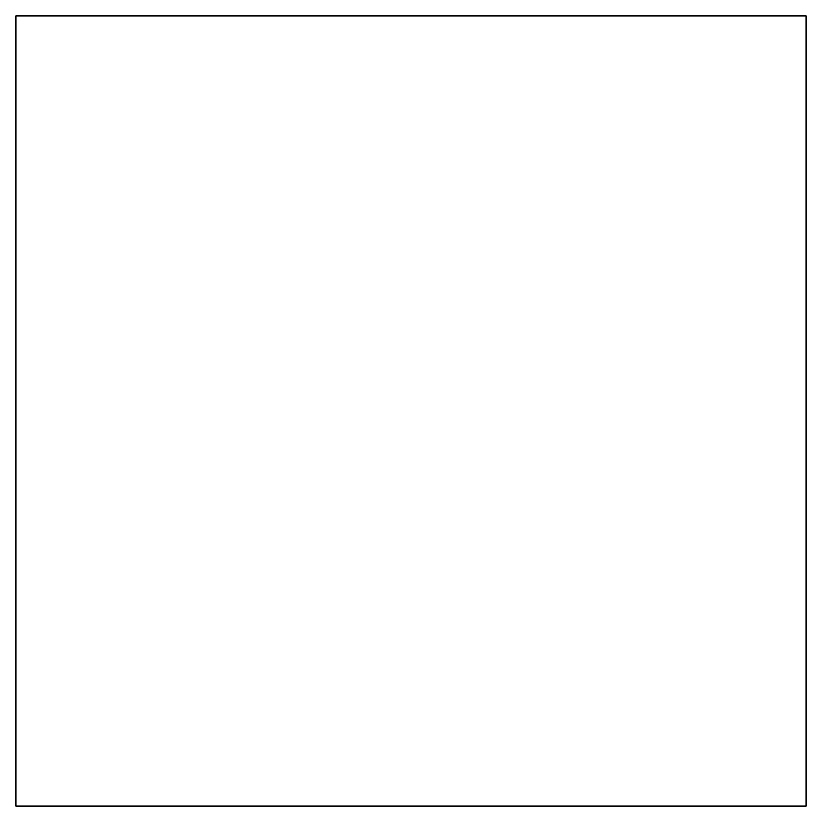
# Model space of a CAD drawing. Header units: millimetres. Extents: x -8.5 to 8.5, y -20.6 to 6.7.
# Drawn here: x -1 to 0, y -20.59 to -19.59 of the extents above; entities that cross this region are included whole.
import ezdxf

# ---------------------------------------------------------------- set-up
doc = ezdxf.new("R2010")
doc.units = ezdxf.units.MM

msp = doc.modelspace()

# ---------------------------------------------------------------- linework, layer by layer
for points in [[(0, -19.59, -4.06), (0, -19.59, -5.06), (-1, -19.59, -5.06), (-1, -19.59, -4.06)], [(-1, -19.59, -4.06), (-1, -19.59, -5.06), (-1, -20.59, -5.06), (-1, -20.59, -4.06)], [(-1, -20.59, -5.06), (-1, -19.59, -5.06), (0, -19.59, -5.06), (0, -20.59, -5.06)], [(0, -20.59, -4.06), (0, -19.59, -4.06), (-1, -19.59, -4.06), (-1, -20.59, -4.06)], [(0, -20.59, -5.06), (0, -19.59, -5.06), (0, -19.59, -4.06), (0, -20.59, -4.06)], [(-1, -20.59, -4.06), (-1, -20.59, -5.06), (0, -20.59, -5.06), (0, -20.59, -4.06)]]:
    msp.add_3dface(points)

doc.saveas('drawing.dxf')
